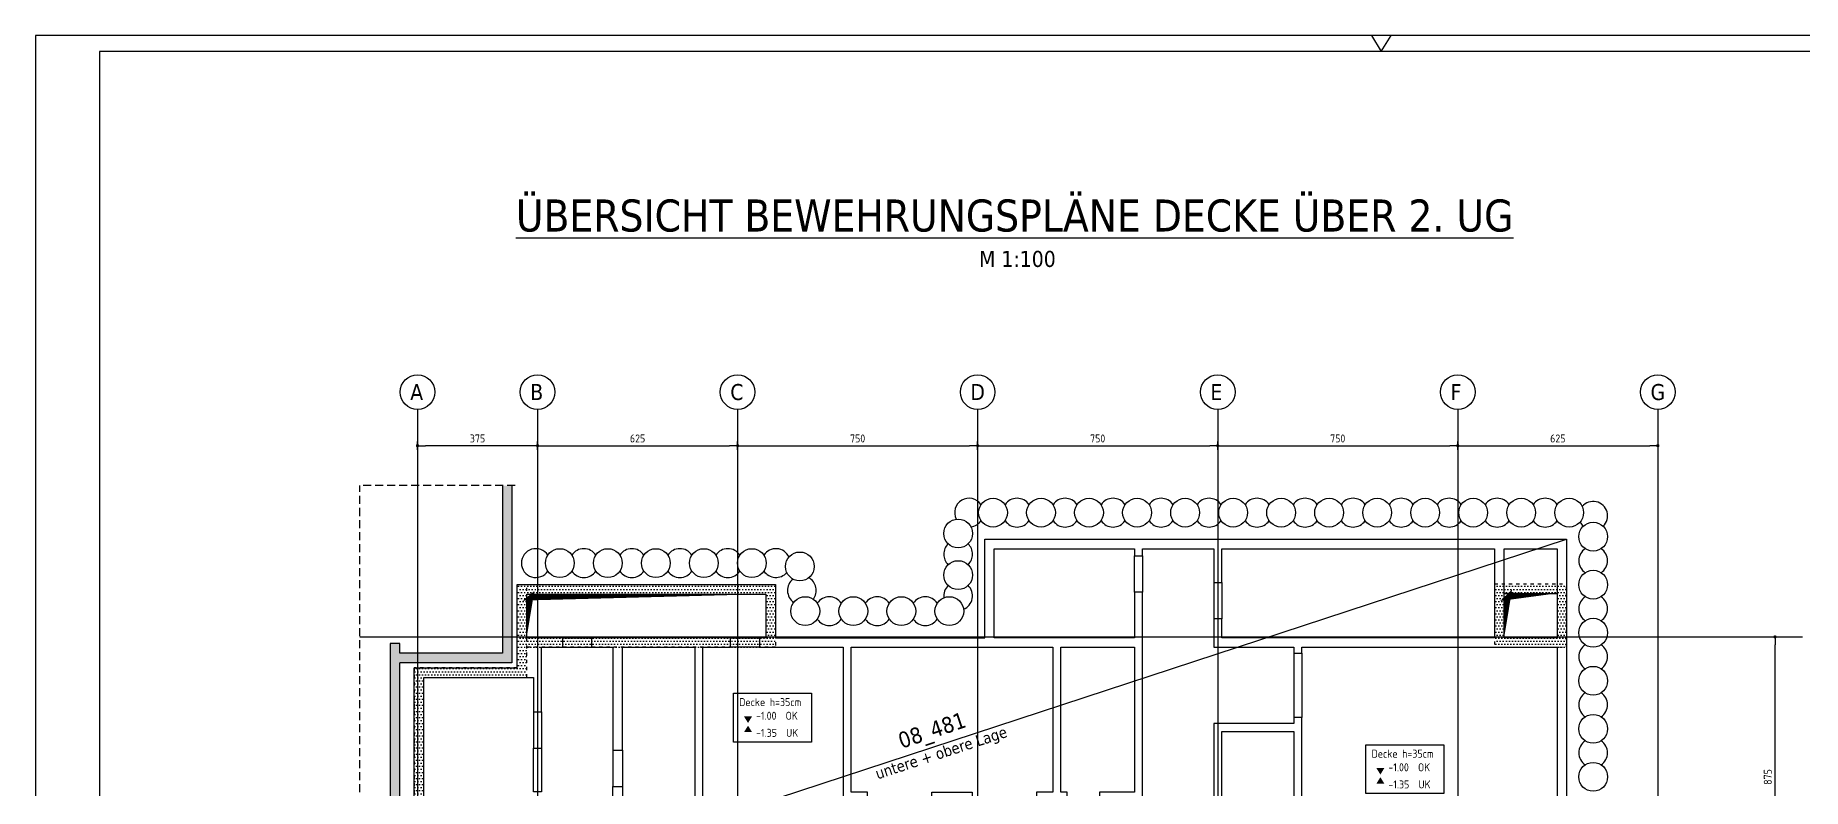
# Model space of a CAD drawing. Extents: x 0 to 84.1, y 0 to 59.4.
# Drawn here: x 0 to 55.2, y 35.9 to 59.4 of the extents above; entities that cross this region are included whole.
import ezdxf

# ---------------------------------------------------------------- set-up
doc = ezdxf.new("R2010")
doc.units = 0
for name, pattern in [('AUSGEZOGEN', [1000.01, 1000, 0.01]), ('DOT', [0.175, 0.05, -0.125]), ('HIDDEN', [0.375, 0.25, -0.125]), ('PUNKT', [0.175, 0.05, -0.125])]:
    doc.linetypes.add(name, pattern=pattern)
for name, color, linetype in [('ACHSEN', 7, 'Continuous'), ('Bestand', 7, 'Continuous'), ('BETON', 7, 'Continuous'), ('Brüstung 1.UG', 7, 'Continuous'), ('DRUEBER', 7, 'Continuous'), ('grau_dunkel', 7, 'Continuous'), ('grau_hell', 7, 'Continuous'), ('HILFE', 7, 'Continuous'), ('koten', 7, 'Continuous'), ('MASSE', 7, 'Continuous'), ('OBJEKT', 7, 'Continuous'), ('RAHMEN', 7, 'Continuous'), ('SCHRAFF', 7, 'Continuous'), ('SFP_Achsen', 7, 'Continuous'), ('TEXT', 7, 'Continuous'), ('Verbau', 7, 'Continuous')]:
    doc.layers.add(name, color=color, linetype=linetype)
doc.styles.add('helv', font='tahoma.ttf')
doc.styles.add('txt', font='isocp.shx')
doc.dimstyles.new('DOT_I', dxfattribs={"dimtxt": 0.25, "dimasz": 0.25, "dimexe": 0.1, "dimexo": 0.3, "dimgap": 0.1, "dimtad": 1, "dimdec": 3, "dimzin": 3, "dimtxsty": 'txt', "dimblk": 'DOT', "dimblk1": 'DOT', "dimblk2": 'DOT', "dimsah": 1, "dimcen": 0.1, "dimse1": 1, "dimse2": 1, "dimazin": 0, "dimtfac": 1, "dimtdec": 4, "dimtix": 1, "dimtmove": 2, "dimatfit": 3, "dimfxl": 0, "dimtvp": 1, "dimtolj": 1, "dimtzin": 0, "dimarcsym": 0})

# ---------------------------------------------------------------- blocks, each defined once
blk = doc.blocks.new('DINA1')
at = {"layer": 'RAHMEN'}
for p, q in [((0, 59.4), (0, 0)), ((84.1, 59.4), (0, 59.4))]:
    blk.add_line(p, q, dxfattribs=at)
at = {"layer": 'RAHMEN', "color": 7, "linetype": 'Continuous'}
for p, q in [((41.74, 59.4), (42.05, 58.9)), ((42.05, 58.9), (42.36, 59.4))]:
    blk.add_line(p, q, dxfattribs=at)
at = {"layer": 'RAHMEN', "color": 5}
for p, q in [((2, 58.9), (2, 0.5)), ((83.6, 58.9), (2, 58.9))]:
    blk.add_line(p, q, dxfattribs=at)
blk = doc.blocks.new('2.UG')
at = {"color": 0, "linetype": 'ByBlock', "lineweight": -2}
for points in [[(3.26, 29.035), (3.26, 29.035), (3.26, 31.635), (11.33, 31.635), (11.33, 29.975), (17.87, 29.975), (17.87, 33.05), (36.05, 33.05), (36.05, 21.25), (39.05, 21.25), (39.05, 0), (36.05, 0), (36.05, -1.8), (32.95, -1.8), (32.95, 0), (0, 0), (0, 14.175), (0.05, 14.175), (0.05, 29.035)], [(0.35, 28.735), (3.775, 28.735), (3.775, 27.66), (4.025, 27.66), (4.025, 29.675), (4.69, 29.675), (4.69, 29.975), (3.56, 29.975), (3.56, 31.335), (11.03, 31.335), (11.03, 29.975), (10.83, 29.975), (10.83, 29.675), (13.45, 29.675), (13.45, 23.505), (13.75, 23.505), (13.75, 24.85), (14.21, 24.85), (14.21, 25.15), (13.7, 25.15), (13.7, 29.675), (20, 29.675), (20, 25.15), (19.49, 25.15), (19.49, 24.85), (20.445, 24.85), (20.445, 25.15), (20.25, 25.15), (20.25, 29.675), (22.55, 29.675), (22.55, 25.15), (21.455, 25.15), (21.455, 24.85), (22.5, 24.85), (22.5, 24.455), (22.8, 24.455), (22.8, 31.395), (22.55, 31.395), (22.55, 29.975), (18.17, 29.975), (18.17, 32.75), (22.55, 32.75), (22.55, 32.53), (22.8, 32.53), (22.8, 32.75), (25.025, 32.75), (25.025, 31.7), (25.275, 31.7), (25.275, 32.75), (33.8, 32.75), (33.8, 29.975), (25.275, 29.975), (25.275, 30.565), (25.025, 30.565), (25.025, 29.675), (27.525, 29.675), (27.525, 29.49), (27.775, 29.49), (27.775, 29.675), (35.75, 29.675), (35.75, 21.25), (27.775, 21.25), (27.775, 27.48), (27.525, 27.48), (27.525, 27.3), (25.025, 27.3), (25.025, 22.835), (25.275, 22.835), (25.275, 27.05), (27.525, 27.05), (27.525, 21.25), (25.275, 21.25), (25.275, 21.7), (25.025, 21.7), (25.025, 13.155), (25.275, 13.155), (25.275, 13.625), (26.46, 13.625), (26.46, 13.875), (25.275, 13.875), (25.275, 20.95), (32.525, 20.95), (32.525, 13.875), (31.345, 13.875), (31.345, 13.625), (33.395, 13.625), (33.395, 13.875), (32.775, 13.875), (32.775, 16.75), (33.395, 16.75), (33.395, 17), (32.775, 17), (32.775, 20.95), (35.025, 20.95), (35.025, 17), (34.405, 17), (34.405, 16.75), (35.025, 16.75), (35.025, 13.875), (34.405, 13.875), (34.405, 13.625), (35.025, 13.625), (35.025, 13.425), (35.275, 13.425), (35.275, 20.95), (38.75, 20.95), (38.75, 11.775), (35.275, 11.775), (35.275, 11.925), (35.025, 11.925), (35.025, 10.525), (35.275, 10.525), (35.275, 11.525), (38.75, 11.525), (38.75, 6.7), (35.275, 6.7), (35.275, 7.5), (35.025, 7.5), (35.025, 6.3), (35.275, 6.3), (35.275, 6.45), (38.75, 6.45), (38.75, 0.3), (35.275, 0.3), (35.275, 0.45), (35.025, 0.45), (35.025, 0.3), (34.35, 0.3), (34.35, 0), (34.515, 0), (34.515, -0.35), (34.765, -0.35), (34.765, 0), (35.75, 0), (35.75, -1.5), (34.765, -1.5), (34.765, -1.15), (34.515, -1.15), (34.515, -1.5), (33.25, -1.5), (33.25, 0), (33.45, 0), (33.45, 0.3), (32.775, 0.3), (32.775, 1.955), (32.525, 1.955), (32.525, 0.3), (25.9, 0.3), (25.9, 6.75), (32.525, 6.75), (32.525, 5.1), (32.775, 5.1), (32.775, 7.46), (32.525, 7.46), (32.525, 7), (29.825, 7), (29.825, 8.975), (32.525, 8.975), (32.525, 8.51), (32.775, 8.51), (32.775, 9.375), (32.525, 9.375), (32.525, 9.225), (29.825, 9.225), (29.825, 11.125), (32.525, 11.125), (32.525, 10.26), (32.775, 10.26), (32.775, 11.375), (28.635, 11.375), (28.635, 11.125), (29.575, 11.125), (29.575, 9.225), (28.635, 9.225), (28.635, 8.975), (29.575, 8.975), (29.575, 7), (27.6, 7), (27.6, 8.975), (27.75, 8.975), (27.75, 9.225), (27.6, 9.225), (27.6, 11.125), (27.75, 11.125), (27.75, 11.375), (25.275, 11.375), (25.275, 11.53), (25.025, 11.53), (25.025, 8.63), (25.275, 8.63), (25.275, 11.125), (27.35, 11.125), (27.35, 7), (25.275, 7), (25.275, 7.62), (25.025, 7.62), (25.025, 7), (15.02, 7), (15.02, 6.75), (25.65, 6.75), (25.65, 0.3), (12.775, 0.3), (12.775, 6.75), (13.01, 6.75), (13.01, 7), (12.39, 7), (12.39, 6.75), (12.525, 6.75), (12.525, 0.3), (6.525, 0.3), (6.525, 6.75), (10.38, 6.75), (10.38, 7), (6.155, 7), (6.155, 6.75), (6.275, 6.75), (6.275, 0.3), (0.35, 0.3), (0.35, 6.75), (4.145, 6.75), (4.145, 7), (4.025, 7), (4.025, 7.745), (3.775, 7.745), (3.775, 7), (0.35, 7), (0.35, 10.825), (3.775, 10.825), (3.775, 9.755), (4.025, 9.755), (4.025, 12.59), (3.775, 12.59), (3.775, 11.075), (0.35, 11.075), (0.35, 13.925), (3.775, 13.925), (3.775, 13.725), (4.025, 13.725), (4.025, 14.325), (3.775, 14.325), (3.775, 14.175), (0.35, 14.175), (0.35, 20.95), (3.775, 20.95), (3.775, 15.825), (4.025, 15.825), (4.025, 21.925), (3.775, 21.925), (3.775, 21.25), (0.35, 21.25), (0.35, 28.735)], [(9.93, 29.975), (5.59, 29.975), (5.59, 29.675), (6.25, 29.675), (6.25, 26.465), (6.55, 26.465), (6.55, 29.675), (8.81, 29.675), (8.81, 22.535), (9.06, 22.535), (9.06, 29.675), (9.93, 29.675), (9.93, 29.975)], [(0.05, 29.035), (3.26, 29.035)], [(9.31, 9.5), (17.525, 9.5), (17.525, 13.705), (17.775, 13.705), (17.775, 9.5), (22.5, 9.5), (22.5, 20.95), (20.155, 20.95), (20.155, 21.25), (20.465, 21.25), (20.465, 23.01), (20.915, 23.01), (20.915, 22.71), (20.765, 22.71), (20.765, 21.25), (22.5, 21.25), (22.5, 22.71), (21.925, 22.71), (21.925, 23.01), (22.5, 23.01), (22.5, 23.32), (22.8, 23.32), (22.8, 9.25), (9.31, 9.25), (9.31, 9.5)], [(6.25, 21.4), (6.25, 9.25), (7.3, 9.25), (7.3, 9.5), (6.55, 9.5), (6.55, 20.95), (14.86, 20.95), (14.86, 21.25), (13.75, 21.25), (13.75, 21.495), (13.45, 21.495), (13.45, 21.25), (9.06, 21.25), (9.06, 21.4), (8.81, 21.4), (8.81, 21.25), (6.55, 21.25), (6.55, 21.4), (6.25, 21.4)], [(17.37, 21.25), (18.145, 21.25), (18.145, 20.95), (17.775, 20.95), (17.775, 20.45), (17.525, 20.45), (17.525, 20.95), (17.37, 20.95), (17.37, 21.25)]]:
    blk.add_lwpolyline(points, dxfattribs=at)
for points in [[(34.1, 32.75), (35.75, 32.75), (35.75, 29.975), (34.1, 29.975)], [(3.775, 26.525), (4.025, 26.525), (4.025, 25.16), (3.775, 25.16)], [(6.25, 25.33), (6.55, 25.33), (6.55, 22.535), (6.25, 22.535)], [(16.22, 25.15), (17.48, 25.15), (17.48, 24.85), (16.22, 24.85)], [(3.775, 24.025), (4.025, 24.025), (4.025, 23.06), (3.775, 23.06)], [(17.525, 19.315), (17.775, 19.315), (17.775, 14.84), (17.525, 14.84)], [(27.595, 13.875), (30.21, 13.875), (30.21, 13.625), (27.595, 13.625)], [(11.05, 13.625), (11.35, 13.625), (11.35, 13.125), (11.05, 13.125)], [(14.275, 13.625), (14.575, 13.625), (14.575, 13.125), (14.275, 13.125)], [(35.025, 9.39), (35.275, 9.39), (35.275, 8.635), (35.025, 8.635)], [(35.275, 5.29), (35.025, 5.29), (35.025, 1.46), (35.275, 1.46)], [(32.525, 4.09), (32.775, 4.09), (32.775, 2.965), (32.525, 2.965)]]:
    blk.add_lwpolyline(points, close=True, dxfattribs=at)
blk = doc.blocks.new('DOT')
at = {"layer": 'MASSE', "color": 7, "linetype": 'Continuous'}
for p, q in [((0, 0), (-1, 0)), ((0, 0.54), (0, -0.54))]:
    blk.add_line(p, q, dxfattribs=at)
at = {"layer": 'MASSE', "color": 7, "linetype": 'Continuous', "const_width": 0.2}
blk.add_lwpolyline([(-0.1, 0, 1), (0.1, 0, 1)], format="xyb", close=True, dxfattribs=at)
blk = doc.blocks.new('*D32')
at = {"layer": 'Defpoints', "color": 0, "linetype": 'AUSGEZOGEN', "transparency": 16777216}
for p in [(11.94, 46.587), (11.94, 46.587), (15.69, 46.587)]:
    blk.add_point(p, dxfattribs=at)
at = {"layer": 'MASSE', "color": 0, "linetype": 'AUSGEZOGEN', "lineweight": -2, "transparency": 16777216}
blk.add_line((15.44, 46.587), (12.19, 46.587), dxfattribs=at)
at = {"layer": 'MASSE', "color": 0, "linetype": 'AUSGEZOGEN', "lineweight": -2, "transparency": 16777216, "xscale": 0.25, "yscale": 0.25, "zscale": 0.25, "rotation": 180}
blk.add_blockref('DOT', (11.94, 46.587), dxfattribs=at)
at = {"layer": 'MASSE', "color": 0, "linetype": 'AUSGEZOGEN', "lineweight": -2, "transparency": 16777216, "xscale": 0.25, "yscale": 0.25, "zscale": 0.25}
blk.add_blockref('DOT', (15.69, 46.587), dxfattribs=at)
at = {"layer": 'MASSE', "color": 0, "linetype": 'AUSGEZOGEN', "transparency": 16777216, "insert": (13.815, 46.812), "char_height": 0.25, "attachment_point": 5, "style": 'txt'}
blk.add_mtext('\\A1;375', dxfattribs=at)
blk = doc.blocks.new('*D33')
at = {"layer": 'Defpoints', "color": 0, "linetype": 'AUSGEZOGEN', "transparency": 16777216}
for p in [(15.69, 46.587), (21.94, 46.587), (21.94, 46.587)]:
    blk.add_point(p, dxfattribs=at)
at = {"layer": 'MASSE', "color": 0, "linetype": 'AUSGEZOGEN', "lineweight": -2, "transparency": 16777216}
blk.add_line((15.94, 46.587), (21.69, 46.587), dxfattribs=at)
at = {"layer": 'MASSE', "color": 0, "linetype": 'AUSGEZOGEN', "lineweight": -2, "transparency": 16777216, "xscale": 0.25, "yscale": 0.25, "zscale": 0.25, "rotation": 180}
blk.add_blockref('DOT', (15.69, 46.587), dxfattribs=at)
at = {"layer": 'MASSE', "color": 0, "linetype": 'AUSGEZOGEN', "lineweight": -2, "transparency": 16777216, "xscale": 0.25, "yscale": 0.25, "zscale": 0.25}
blk.add_blockref('DOT', (21.94, 46.587), dxfattribs=at)
at = {"layer": 'MASSE', "color": 0, "linetype": 'AUSGEZOGEN', "transparency": 16777216, "insert": (18.815, 46.812), "char_height": 0.25, "attachment_point": 5, "style": 'txt'}
blk.add_mtext('\\A1;625', dxfattribs=at)
blk = doc.blocks.new('*D34')
at = {"layer": 'Defpoints', "color": 0, "linetype": 'AUSGEZOGEN', "transparency": 16777216}
for p in [(21.94, 46.587), (29.44, 46.587), (29.44, 46.587)]:
    blk.add_point(p, dxfattribs=at)
at = {"layer": 'MASSE', "color": 0, "linetype": 'AUSGEZOGEN', "lineweight": -2, "transparency": 16777216}
blk.add_line((22.19, 46.587), (29.19, 46.587), dxfattribs=at)
at = {"layer": 'MASSE', "color": 0, "linetype": 'AUSGEZOGEN', "lineweight": -2, "transparency": 16777216, "xscale": 0.25, "yscale": 0.25, "zscale": 0.25, "rotation": 180}
blk.add_blockref('DOT', (21.94, 46.587), dxfattribs=at)
at = {"layer": 'MASSE', "color": 0, "linetype": 'AUSGEZOGEN', "lineweight": -2, "transparency": 16777216, "xscale": 0.25, "yscale": 0.25, "zscale": 0.25}
blk.add_blockref('DOT', (29.44, 46.587), dxfattribs=at)
at = {"layer": 'MASSE', "color": 0, "linetype": 'AUSGEZOGEN', "transparency": 16777216, "insert": (25.69, 46.812), "char_height": 0.25, "attachment_point": 5, "style": 'txt'}
blk.add_mtext('\\A1;750', dxfattribs=at)
blk = doc.blocks.new('*D35')
at = {"layer": 'Defpoints', "color": 0, "linetype": 'AUSGEZOGEN', "transparency": 16777216}
for p in [(29.44, 46.587), (36.94, 46.587), (36.94, 46.587)]:
    blk.add_point(p, dxfattribs=at)
at = {"layer": 'MASSE', "color": 0, "linetype": 'AUSGEZOGEN', "lineweight": -2, "transparency": 16777216}
blk.add_line((29.69, 46.587), (36.69, 46.587), dxfattribs=at)
at = {"layer": 'MASSE', "color": 0, "linetype": 'AUSGEZOGEN', "lineweight": -2, "transparency": 16777216, "xscale": 0.25, "yscale": 0.25, "zscale": 0.25, "rotation": 180}
blk.add_blockref('DOT', (29.44, 46.587), dxfattribs=at)
at = {"layer": 'MASSE', "color": 0, "linetype": 'AUSGEZOGEN', "lineweight": -2, "transparency": 16777216, "xscale": 0.25, "yscale": 0.25, "zscale": 0.25}
blk.add_blockref('DOT', (36.94, 46.587), dxfattribs=at)
at = {"layer": 'MASSE', "color": 0, "linetype": 'AUSGEZOGEN', "transparency": 16777216, "insert": (33.19, 46.812), "char_height": 0.25, "attachment_point": 5, "style": 'txt'}
blk.add_mtext('\\A1;750', dxfattribs=at)
blk = doc.blocks.new('*D36')
at = {"layer": 'Defpoints', "color": 0, "linetype": 'AUSGEZOGEN', "transparency": 16777216}
for p in [(36.94, 46.587), (44.44, 46.587), (44.44, 46.587)]:
    blk.add_point(p, dxfattribs=at)
at = {"layer": 'MASSE', "color": 0, "linetype": 'AUSGEZOGEN', "lineweight": -2, "transparency": 16777216}
blk.add_line((37.19, 46.587), (44.19, 46.587), dxfattribs=at)
at = {"layer": 'MASSE', "color": 0, "linetype": 'AUSGEZOGEN', "lineweight": -2, "transparency": 16777216, "xscale": 0.25, "yscale": 0.25, "zscale": 0.25, "rotation": 180}
blk.add_blockref('DOT', (36.94, 46.587), dxfattribs=at)
at = {"layer": 'MASSE', "color": 0, "linetype": 'AUSGEZOGEN', "lineweight": -2, "transparency": 16777216, "xscale": 0.25, "yscale": 0.25, "zscale": 0.25}
blk.add_blockref('DOT', (44.44, 46.587), dxfattribs=at)
at = {"layer": 'MASSE', "color": 0, "linetype": 'AUSGEZOGEN', "transparency": 16777216, "insert": (40.69, 46.812), "char_height": 0.25, "attachment_point": 5, "style": 'txt'}
blk.add_mtext('\\A1;750', dxfattribs=at)
blk = doc.blocks.new('*D37')
at = {"layer": 'Defpoints', "color": 0, "linetype": 'AUSGEZOGEN', "transparency": 16777216}
for p in [(44.44, 46.587), (50.69, 46.587), (50.69, 46.587)]:
    blk.add_point(p, dxfattribs=at)
at = {"layer": 'MASSE', "color": 0, "linetype": 'AUSGEZOGEN', "lineweight": -2, "transparency": 16777216}
blk.add_line((44.69, 46.587), (50.44, 46.587), dxfattribs=at)
at = {"layer": 'MASSE', "color": 0, "linetype": 'AUSGEZOGEN', "lineweight": -2, "transparency": 16777216, "xscale": 0.25, "yscale": 0.25, "zscale": 0.25, "rotation": 180}
blk.add_blockref('DOT', (44.44, 46.587), dxfattribs=at)
at = {"layer": 'MASSE', "color": 0, "linetype": 'AUSGEZOGEN', "lineweight": -2, "transparency": 16777216, "xscale": 0.25, "yscale": 0.25, "zscale": 0.25}
blk.add_blockref('DOT', (50.69, 46.587), dxfattribs=at)
at = {"layer": 'MASSE', "color": 0, "linetype": 'AUSGEZOGEN', "transparency": 16777216, "insert": (47.565, 46.812), "char_height": 0.25, "attachment_point": 5, "style": 'txt'}
blk.add_mtext('\\A1;625', dxfattribs=at)
blk = doc.blocks.new('*D38')
at = {"layer": 'Defpoints', "color": 0, "linetype": 'AUSGEZOGEN', "transparency": 16777216}
for p in [(54.351, 40.616), (54.351, 40.616), (54.351, 31.866)]:
    blk.add_point(p, dxfattribs=at)
at = {"layer": 'MASSE', "color": 0, "linetype": 'AUSGEZOGEN', "lineweight": -2, "transparency": 16777216}
blk.add_line((54.351, 32.116), (54.351, 40.366), dxfattribs=at)
at = {"layer": 'MASSE', "color": 0, "linetype": 'AUSGEZOGEN', "lineweight": -2, "transparency": 16777216, "xscale": 0.25, "yscale": 0.25, "zscale": 0.25}
for p, rotation in [((54.351, 40.616), 90), ((54.351, 31.866), 270)]:
    blk.add_blockref('DOT', p, dxfattribs=dict(at, rotation=rotation))
at = {"layer": 'MASSE', "color": 0, "linetype": 'AUSGEZOGEN', "transparency": 16777216, "insert": (54.126, 36.241), "char_height": 0.25, "attachment_point": 5, "rotation": 90, "style": 'txt'}
blk.add_mtext('\\A1;875', dxfattribs=at)
blk = doc.blocks.new('okrd_o')
at = {"layer": 'koten', "color": 7, "linetype": 'Continuous'}
blk.add_solid([(-0.125, 0.202), (0.125, 0.202), (0, 0)], dxfattribs=at)
at = {"layer": 'koten', "style": 'txt'}
blk.add_attdef('OKRD', (0.25, 0.1), '', height=0.25, dxfattribs=at)
blk = doc.blocks.new('okrd_u')
at = {"layer": 'koten', "color": 7, "linetype": 'Continuous'}
blk.add_solid([(-0.125, -0.202), (0.125, -0.202), (0, 0)], dxfattribs=at)
at = {"layer": 'koten', "style": 'txt'}
blk.add_attdef('OKRD', (0.25, -0.35), '', height=0.25, dxfattribs=at)

msp = doc.modelspace()

# ---------------------------------------------------------------- hatches: boundary and pattern name
at = {"layer": 'Brüstung 1.UG', "linetype": 'DOT'}
h = msp.add_hatch(dxfattribs=at)
h.set_pattern_fill('DOTS', color=102, scale=0.06, double=1)
h.paths.add_polyline_path([(22.8201, 41.9506), (22.8201, 40.5906), (22.6201, 40.5906), (22.6201, 40.2906), (23.1201, 40.2906), (23.1201, 42.2506), (15.0501, 42.2506), (15.0501, 40.2906), (16.4801, 40.2906), (16.4801, 40.5906), (15.3502, 40.5906), (15.3501, 41.9506), (16.2801, 41.9506)])
h.paths.add_polyline_path([(16.4801, 40.5906), (16.4801, 40.2906), (17.3801, 40.2906), (17.3801, 40.5906)], flags=17)
h.paths.add_polyline_path([(21.7201, 40.2906), (21.7201, 40.5906), (17.3801, 40.5906), (17.3801, 40.2906)], flags=17)
h.paths.add_polyline_path([(22.6201, 40.2906), (22.6201, 40.5906), (21.7201, 40.5906), (21.7201, 40.2906)])
h = msp.add_hatch(dxfattribs=at)
h.set_pattern_fill('DOTS', color=102, scale=0.06, double=1)
h.paths.add_polyline_path([(45.8901, 42.2756), (45.8901, 41.9756), (47.5401, 41.9756), (47.5401, 42.2756)])
h.paths.add_polyline_path([(45.8901, 41.9756), (45.8901, 42.2756), (45.5901, 42.2756), (45.5901, 40.6156), (45.8901, 40.6156)])
h.paths.add_polyline_path([(47.8401, 40.2906), (47.8401, 40.6156), (47.5401, 40.6156), (47.5401, 40.5906), (45.8901, 40.5906), (45.8901, 40.6156), (45.5901, 40.6156), (45.5901, 40.2906)])
h.paths.add_polyline_path([(47.5401, 40.6156), (47.8401, 40.6156), (47.8401, 42.2756), (47.5401, 42.2756)])
h = msp.add_hatch(dxfattribs=at)
h.set_pattern_fill('DOTS', color=102, scale=0.06, double=1)
h.paths.add_polyline_path([(11.8401, 39.6506), (11.8401, 31.8656), (12.1401, 31.8656), (12.1401, 39.3506), (15.3502, 39.3506), (15.3502, 40.2906), (15.0501, 40.2906), (15.0501, 39.6506)])
at = {"layer": 'grau_hell'}
h = msp.add_hatch(color=9, dxfattribs=at)
h.paths.add_polyline_path([(11.3901, 40.1106), (11.3901, 40.4106), (11.0901, 40.4106), (11.0901, 33.1106), (10.9651, 33.1106), (10.9651, 32.8606), (11.3901, 32.8606), (11.3901, 39.8106), (14.8901, 39.8106), (14.8901, 45.3411), (14.5901, 45.3411), (14.5901, 40.1106)])
h.paths.add_polyline_path([(11.3901, 32.8406), (11.0901, 32.8406), (11.0901, 31.0606), (10.1401, 31.0606), (10.1401, 30.7606), (11.3901, 30.7606)])
at = {"layer": 'SCHRAFF', "linetype": 'AUSGEZOGEN'}
h = msp.add_hatch(dxfattribs=at)
h.set_pattern_fill('ANSI33', color=8, scale=0.5, double=1)
h.set_pattern_definition([(45, (-66.74478, 471.77213), (-0.088388348, 0.088388348), []), (45, (-66.65639, 471.77213), (-0.088388348, 0.088388348), [0.0625, -0.03125])])
h.paths.add_polyline_path([(11.3901, 39.8106), (14.8901, 39.8106), (14.8901, 45.3411), (14.5901, 45.3411), (14.5901, 40.1106), (11.3901, 40.1106), (11.3901, 40.4106), (11.0901, 40.4106), (11.0901, 33.1106), (10.9651, 33.1106), (10.9651, 32.8606), (11.3901, 32.8606)])
h.paths.add_polyline_path([(11.3901, 32.8406), (11.0901, 32.8406), (11.0901, 31.0606), (10.1401, 31.0606), (10.1401, 30.7606), (11.3901, 30.7606)])

# ---------------------------------------------------------------- linework, layer by layer
at = {"layer": 'ACHSEN', "color": 140, "linetype": 'AUSGEZOGEN'}
for p, q in [((11.9401, 47.7202), (11.9401, 10.0234)), ((15.6901, 47.7202), (15.6901, 10.0234)), ((21.9401, 47.7202), (21.9401, 10.0234)), ((29.4401, 47.7202), (29.4401, 10.0234)), ((36.9401, 47.7202), (36.9401, 10.0234)), ((44.4401, 47.7202), (44.4401, 10.0234)), ((50.6901, 47.7202), (50.6901, 10.0234)), ((10.1401, 40.6156), (55.2147, 40.6156))]:
    msp.add_line(p, q, dxfattribs=at)
at = {"layer": 'Bestand', "color": 8, "linetype": 'AUSGEZOGEN'}
for p, q in [((14.5901, 45.3411), (14.5901, 40.1106)), ((14.8901, 45.3411), (14.8901, 39.8106)), ((11.3901, 40.4106), (11.0901, 40.4106)), ((11.0901, 40.4106), (11.0901, 33.1106)), ((11.3901, 40.1106), (11.3901, 40.4106)), ((14.5901, 40.1106), (11.3901, 40.1106)), ((14.8901, 39.8106), (11.3901, 39.8106)), ((11.3901, 32.8606), (11.3901, 39.8106))]:
    msp.add_line(p, q, dxfattribs=at)
at = {"layer": 'DRUEBER', "color": 102, "linetype": 'PUNKT'}
for p, q in [((15.0501, 42.2506), (23.1201, 42.2506)), ((15.0501, 39.6506), (15.0501, 42.2506)), ((15.3502, 39.3506), (15.3502, 42.2506)), ((23.1201, 42.2506), (23.1201, 40.2906)), ((45.5901, 42.2756), (47.8401, 42.2756)), ((45.5901, 42.2756), (45.5901, 40.2906)), ((45.8901, 40.5906), (45.8901, 41.9756)), ((47.5401, 41.9756), (47.5401, 40.5906)), ((47.8401, 40.2906), (47.8401, 42.2756)), ((15.3501, 41.9506), (22.8201, 41.9506)), ((22.8201, 41.9506), (22.8201, 40.5906)), ((22.8201, 40.5906), (15.3502, 40.5906)), ((47.5401, 40.5906), (45.8901, 40.5906)), ((23.1201, 40.2906), (15.3502, 40.2906)), ((45.5901, 40.2906), (47.8401, 40.2906)), ((15.0501, 39.6506), (11.8401, 39.6506)), ((11.8401, 39.6506), (11.8401, 31.8656)), ((12.1401, 31.8656), (12.1401, 39.3506)), ((12.1401, 39.3506), (15.3502, 39.3506))]:
    msp.add_line(p, q, dxfattribs=at)
at = {"layer": 'DRUEBER', "color": 102, "linetype": 'DOT'}
msp.add_line((47.5401, 41.9756), (45.8901, 41.9756), dxfattribs=at)
at = {"layer": 'grau_dunkel', "color": 21}
for points in [[(15.3501, 40.5906, 0, 0.2218, 0), (15.4607, 41.9415, 0, 0, 0), (15.3515, 41.8519, 0.1974, 0, 0), (22.8201, 41.9506, 0, 0, 0)], [(45.8901, 40.5906, 0, 0.2259, 0), (46.0027, 41.9664, 0, 0, 0), (45.8975, 41.8655, 0.2208, 0, 0), (47.5401, 41.9756, 0, 0, 0)]]:
    msp.add_lwpolyline(points, format="xyseb", dxfattribs=at)
at = {"layer": 'HILFE', "color": 102, "linetype": 'HIDDEN'}
for p in [(14.9901, 45.3411), (10.1401, 8.7656)]:
    msp.add_line(p, (10.1401, 45.3411), dxfattribs=at)
at = {"layer": 'HILFE', "color": 102, "linetype": 'AUSGEZOGEN'}
msp.add_line((11.8401, 31.8656), (47.8401, 43.6656), dxfattribs=at)
at = {"layer": 'OBJEKT', "color": 7, "linetype": 'AUSGEZOGEN'}
for p, q in [((34.3401, 42.0106), (34.3401, 43.1456)), ((34.5901, 43.1456), (34.5901, 42.0106)), ((36.8151, 42.3156), (36.8151, 41.1806)), ((37.0651, 42.3156), (37.0651, 41.1806)), ((45.8901, 41.9756), (47.5401, 41.9756)), ((16.4801, 40.5906), (17.3801, 40.5906)), ((21.7201, 40.5906), (22.6201, 40.5906)), ((16.4801, 40.2906), (17.3801, 40.2906)), ((22.6201, 40.2906), (21.7201, 40.2906)), ((39.3151, 40.1056), (39.3151, 38.0956)), ((39.5651, 40.1056), (39.5651, 38.0956)), ((15.5651, 38.2756), (15.5651, 37.1406)), ((15.8151, 38.2756), (15.8151, 37.1406)), ((18.0401, 37.0806), (18.0401, 35.9456)), ((18.3401, 37.0806), (18.3401, 35.9456))]:
    msp.add_line(p, q, dxfattribs=at)
at = {"layer": 'OBJEKT', "color": 1, "linetype": 'AUSGEZOGEN'}
for points in [[(21.812, 38.8598), (24.2463, 38.8598), (24.2463, 37.3314), (21.812, 37.3314)], [(41.5682, 37.2493), (44.0025, 37.2493), (44.0025, 35.721), (41.5682, 35.721)]]:
    msp.add_lwpolyline(points, close=True, dxfattribs=at)
at = {"layer": 'SFP_Achsen', "color": 7, "linetype": 'AUSGEZOGEN'}
for centre in [(11.9401, 48.2611), (15.6901, 48.2611), (21.9401, 48.2611), (29.4401, 48.2611), (36.9401, 48.2611), (44.4401, 48.2611), (50.6901, 48.2611)]:
    msp.add_circle(centre, 0.541, dxfattribs=at)
at = {"layer": 'Verbau', "color": 9}
for centre in [(29.9201, 44.4956), (31.4201, 44.4956), (32.9201, 44.4956), (34.4201, 44.4956), (35.9201, 44.4956), (37.4201, 44.4956), (38.9201, 44.4956), (40.4201, 44.4956), (41.9201, 44.4956), (43.4201, 44.4956), (44.9201, 44.4956), (46.4201, 44.4956), (47.9201, 44.4956), (28.8301, 43.8456), (48.6701, 43.7456), (16.386, 42.9206), (17.886, 42.9206), (19.386, 42.9206), (20.886, 42.9206), (22.386, 42.9206), (23.886, 42.8156), (28.8301, 42.5456), (48.6701, 42.2456), (24.0542, 41.4206), (25.5542, 41.4206), (27.0542, 41.4206), (28.5542, 41.4206), (48.6701, 40.7456), (48.6701, 39.2456), (48.6701, 37.7456), (48.6701, 36.2456)]:
    msp.add_circle(centre, 0.45, dxfattribs=at)
for centre, start, end in [((29.1701, 44.4956), 33.55731, 206.98016), ((30.6701, 44.4956), 33.55731, 146.44269), ((32.1701, 44.4956), 33.55731, 146.44269), ((33.6701, 44.4956), 33.55731, 146.44269), ((35.1701, 44.4956), 33.55731, 146.44269), ((36.6701, 44.4956), 33.55731, 146.44269), ((38.1701, 44.4956), 33.55731, 146.44269), ((39.6701, 44.4956), 33.55731, 146.44269), ((41.1701, 44.4956), 33.55731, 146.44269), ((42.6701, 44.4956), 33.55731, 146.44269), ((44.1701, 44.4956), 33.55731, 146.44269), ((45.6701, 44.4956), 33.55731, 146.44269), ((47.1701, 44.4956), 33.55731, 146.44269), ((48.6701, 44.3956), 313.76174, 139.62033), ((29.1701, 44.4956), 277.79379, 326.44269), ((30.6701, 44.4956), 213.55731, 326.44269), ((32.1701, 44.4956), 213.55731, 326.44269), ((33.6701, 44.4956), 213.55731, 326.44269), ((35.1701, 44.4956), 213.55731, 326.44269), ((36.6701, 44.4956), 213.55731, 326.44269), ((38.1701, 44.4956), 213.55731, 326.44269), ((39.6701, 44.4956), 213.55731, 326.44269), ((41.1701, 44.4956), 213.55731, 326.44269), ((42.6701, 44.4956), 213.55731, 326.44269), ((44.1701, 44.4956), 213.55731, 326.44269), ((45.6701, 44.4956), 213.55731, 326.44269), ((47.1701, 44.4956), 213.55731, 326.44269), ((48.6701, 44.3956), 205.19039, 226.23826), ((15.636, 42.9206), 33.55731, 326.44269), ((17.136, 42.9206), 33.55731, 146.44269), ((18.636, 42.9206), 33.55731, 146.44269), ((20.136, 42.9206), 33.55731, 146.44269), ((21.636, 42.9206), 33.55731, 146.44269), ((23.136, 42.9206), 24.73574, 146.44269), ((28.8301, 43.1956), 133.76174, 226.23826), ((28.8301, 43.1956), 313.76174, 46.23826), ((48.6701, 42.9956), 123.55731, 236.44269), ((48.6701, 42.9956), 303.55731, 56.44269), ((17.136, 42.9206), 213.55731, 326.44269), ((18.636, 42.9206), 213.55731, 326.44269), ((20.136, 42.9206), 213.55731, 326.44269), ((21.636, 42.9206), 213.55731, 326.44269), ((23.136, 42.9206), 213.55731, 319.32504), ((23.9483, 42.0656), 128.00698, 235.89868), ((23.9483, 42.0656), 322.75058, 61.48965), ((28.8301, 41.8956), 133.76174, 187.46453), ((28.8301, 41.8956), 292.23446, 46.23826), ((24.8042, 41.4206), 33.55731, 146.44269), ((26.3042, 41.4206), 33.55731, 146.44269), ((27.8042, 41.4206), 33.55731, 146.44269), ((48.6701, 41.4956), 123.55731, 236.44269), ((48.6701, 41.4956), 303.55731, 56.44269), ((24.8042, 41.4206), 213.55731, 326.44269), ((26.3042, 41.4206), 213.55731, 326.44269), ((27.8042, 41.4206), 213.55731, 326.44269), ((48.6701, 39.9956), 123.55731, 236.44269), ((48.6701, 39.9956), 303.55731, 56.44269), ((48.6701, 38.4956), 123.55731, 236.44269), ((48.6701, 38.4956), 303.55731, 56.44269), ((48.6701, 36.9956), 123.55731, 236.44269), ((48.6701, 36.9956), 303.55731, 56.44269)]:
    msp.add_arc(centre, 0.45, start, end, dxfattribs=at)

# ---------------------------------------------------------------- block references
at = {"layer": 'BETON', "color": 6, "linetype": 'AUSGEZOGEN'}
msp.add_blockref('2.UG', (11.7901, 10.6156), dxfattribs=at)
at = {"layer": 'koten', "color": 6, "linetype": 'AUSGEZOGEN'}
for name, p, values in [('okrd_o', (22.2658, 37.9282), {'OKRD': '-1.00  OK'}), ('okrd_u', (22.2658, 37.8437), {'OKRD': '-1.35  UK'}), ('okrd_o', (42.022, 36.3178), {'OKRD': '-1.00  OK'}), ('okrd_u', (42.022, 36.2333), {'OKRD': '-1.35  UK'})]:
    msp.add_blockref(name, p, dxfattribs=at).add_auto_attribs(values)
at = {"layer": 'RAHMEN'}
msp.add_blockref('DINA1', (0, 0), dxfattribs=at)

# ---------------------------------------------------------------- texts
at = {"layer": 'SFP_Achsen', "color": 6, "linetype": 'AUSGEZOGEN', "style": 'helv'}
for s, p in [('A', (11.712, 48.0124)), ('B', (15.462, 48.0124)), ('C', (21.712, 48.0124)), ('D', (29.212, 48.0124)), ('E', (36.712, 48.0124)), ('F', (44.212, 48.0124)), ('G', (50.462, 48.0124))]:
    msp.add_text(s, height=0.5, dxfattribs=at).set_placement(p)
at = {"layer": 'TEXT', "color": 5, "linetype": 'AUSGEZOGEN', "style": 'helv'}
msp.add_text('%%UÜBERSICHT BEWEHRUNGSPLÄNE DECKE ÜBER 2. UG', height=1, dxfattribs=at).set_placement((15.0123, 53.2747))
at = {"layer": 'TEXT', "color": 6, "linetype": 'AUSGEZOGEN', "style": 'helv'}
msp.add_text('M 1:100', height=0.5, dxfattribs=at).set_placement((29.4838, 52.1687))
at = {"layer": 'TEXT', "color": 1, "linetype": 'AUSGEZOGEN', "style": 'txt'}
for p in [(21.9895, 38.4534), (41.7458, 36.8429)]:
    msp.add_text('Decke h=35cm', height=0.25, dxfattribs=at).set_placement(p)
at = {"layer": 'TEXT', "color": 6, "linetype": 'AUSGEZOGEN', "style": 'helv'}
msp.add_text('08_481', height=0.5, rotation=18.50621, dxfattribs=at).set_placement((27.0614, 37.1216))
at = {"layer": 'TEXT', "color": 1, "linetype": 'AUSGEZOGEN', "style": 'helv'}
msp.add_text('untere + obere Lage', height=0.35, rotation=18.14799, dxfattribs=at).set_placement((26.3122, 36.1629))

# ---------------------------------------------------------------- dimensions: what is measured, and where the dimension line sits
at = {"layer": 'MASSE', "color": 7, "linetype": 'AUSGEZOGEN'}
for base, p1, p2, picture, middle in [((11.9401, 46.587), (15.6901, 46.587), (11.9401, 46.587), '*D32', (13.8151, 46.812)), ((21.9401, 46.587), (15.6901, 46.587), (21.9401, 46.587), '*D33', (18.8151, 46.812)), ((29.4401, 46.587), (21.9401, 46.587), (29.4401, 46.587), '*D34', (25.6901, 46.812)), ((36.9401, 46.587), (29.4401, 46.587), (36.9401, 46.587), '*D35', (33.1901, 46.812)), ((44.4401, 46.587), (36.9401, 46.587), (44.4401, 46.587), '*D36', (40.6901, 46.812)), ((50.6901, 46.587), (44.4401, 46.587), (50.6901, 46.587), '*D37', (47.5651, 46.812))]:
    dim = msp.add_linear_dim(base=base, p1=p1, p2=p2, dimstyle='DOT_I', override={"dimdec": 0, "dimlfac": 100}, dxfattribs=at)
    dim.commit()
    dim.dimension.update_dxf_attribs({"geometry": picture, "text_midpoint": middle})
dim = msp.add_linear_dim(base=(54.3507, 40.6156), p1=(54.3507, 31.8656), p2=(54.3507, 40.6156), angle=90, dimstyle='DOT_I', override={"dimdec": 0, "dimlfac": 100}, dxfattribs=at)
dim.commit()
dim.dimension.update_dxf_attribs({"geometry": '*D38', "text_midpoint": (54.1257, 36.2406)})

doc.saveas('drawing.dxf')
